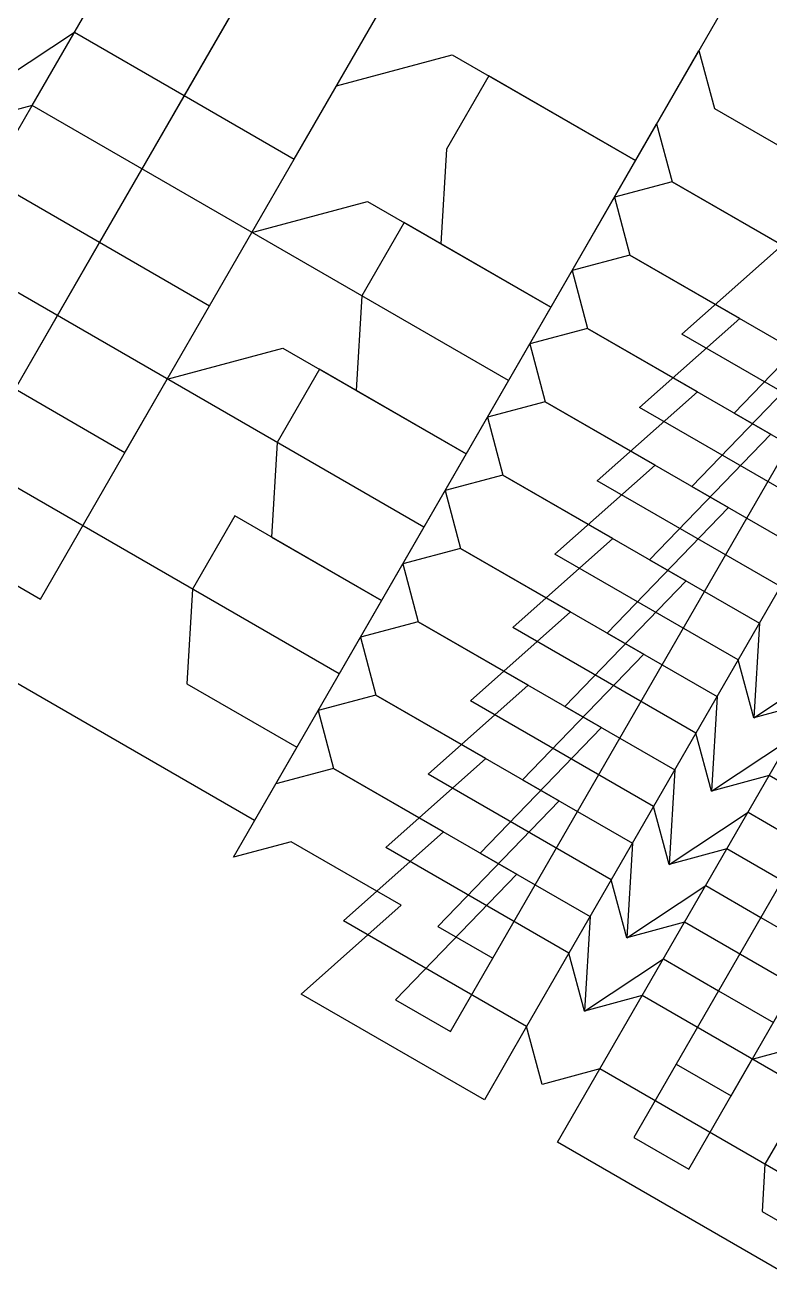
# Model space of a CAD drawing. Extents: x -31.2 to 31.2, y -29.9 to 29.9.
# Drawn here: x 14.46 to 18.86, y -22.81 to -15.4 of the extents above; entities that cross this region are included whole.
import ezdxf

# ---------------------------------------------------------------- set-up
doc = ezdxf.new("R2010")
doc.units = 0

msp = doc.modelspace()

# ---------------------------------------------------------------- linework, layer by layer
for points in [[(16.403, -14.0891, 0), (15.403, -15.8212, 0), (16.0526, -16.1962, 0), (16.8026, -14.8971, 0)], [(13.8875, -14.9462, 0), (13.8205, -16.0622, 0), (14.7535, -15.4462, 0), (15.403, -15.8212, 0), (14.403, -17.5532, 0), (15.0526, -17.9282, 0), (15.8026, -16.6292, 0), (16.4856, -16.4462, 0), (17.5681, -17.0712, 0), (17.0681, -17.9372, 0), (16.2021, -17.4372, 0), (15.9521, -17.8702, 0), (15.9186, -18.4282, 0), (16.5681, -18.8032, 0), (16.3181, -19.2362, 0), (13.5035, -17.6112, 0), (14.0035, -16.7452, 0), (13.3205, -16.9282, 0), (13.1375, -16.2452, 0), (12.6375, -17.1112, 0), (10.4724, -15.8612, 0), (11.6554, -14.8122, 0)], [(15.903, -14.9551, 0), (14.903, -16.6872, 0), (15.5526, -17.0622, 0), (16.3026, -15.7631, 0), (16.9856, -15.5801, 0), (18.0681, -16.2051, 0), (17.5681, -17.0712, 0), (16.7021, -16.5712, 0), (16.4521, -17.0042, 0), (16.4186, -17.5622, 0), (17.0681, -17.9372, 0), (16.8181, -18.3702, 0), (14.0035, -16.7452, 0), (14.5035, -15.8792, 0), (13.8205, -16.0622, 0), (13.6375, -15.3792, 0), (13.1375, -16.2452, 0), (10.9724, -14.9952, 0)], [(18.5681, -15.3391, 0), (18.0681, -16.2051, 0), (17.2021, -15.7051, 0), (16.9521, -16.1381, 0), (16.9186, -16.6962, 0), (17.5681, -17.0712, 0), (17.3181, -17.5042, 0), (14.5035, -15.8792, 0), (15.0035, -15.0131, 0)], [(19.4252, -17.8546, 0), (18.3426, -17.2296, 0), (18.9341, -16.7051, 0), (18.2846, -16.3301, 0), (17.9431, -16.4216, 0), (18.4431, -15.5556, 0), (18.4431, -15.5556, 0), (18.5346, -15.8971, 0), (19.6171, -16.5221, 0)], [(19.1752, -18.2877, 0), (18.0926, -17.6627, 0), (18.6841, -17.1381, 0), (18.0346, -16.7631, 0), (17.6931, -16.8546, 0), (18.1931, -15.9886, 0), (18.1931, -15.9886, 0), (18.2846, -16.3301, 0), (19.3671, -16.9551, 0), (18.6506, -17.6962, 0), (18.9754, -17.8837, 0)], [(14.2535, -16.3122, 0), (14.903, -16.6872, 0), (13.903, -18.4192, 0), (14.5526, -18.7942, 0), (15.3026, -17.4952, 0), (15.9856, -17.3122, 0), (17.0681, -17.9372, 0), (16.5681, -18.8032, 0), (15.7021, -18.3032, 0), (15.4521, -18.7362, 0), (15.4186, -19.2942, 0), (16.0681, -19.6692, 0), (15.8181, -20.1022, 0), (13.0035, -18.4772, 0)], [(18.9252, -18.7207, 0), (17.8426, -18.0957, 0), (18.4341, -17.5712, 0), (17.7846, -17.1962, 0), (17.4431, -17.2877, 0), (17.9431, -16.4216, 0), (17.9431, -16.4216, 0), (18.0346, -16.7631, 0), (19.1171, -17.3881, 0), (18.4006, -18.1292, 0), (18.7254, -18.3167, 0), (19.2254, -17.4506, 0)], [(18.9252, -18.7207, 0), (17.8426, -18.0957, 0), (18.4341, -17.5712, 0), (17.7846, -17.1962, 0), (17.4431, -17.2877, 0), (17.9431, -16.4216, 0), (17.9431, -16.4216, 0), (18.0346, -16.7631, 0), (19.1171, -17.3881, 0), (18.4006, -18.1292, 0), (18.7254, -18.3167, 0), (19.2254, -17.4506, 0)], [(18.9252, -18.7207, 0), (18.6752, -19.1537, 0), (17.5926, -18.5287, 0), (18.1841, -18.0042, 0), (17.5346, -17.6292, 0), (17.1931, -17.7207, 0), (17.6931, -16.8546, 0), (17.6931, -16.8546, 0), (17.7846, -17.1962, 0), (18.8671, -17.8212, 0), (18.1506, -18.5622, 0), (18.4754, -18.7497, 0), (18.9754, -17.8837, 0)], [(18.9252, -18.7207, 0), (18.6752, -19.1537, 0), (17.5926, -18.5287, 0), (18.1841, -18.0042, 0), (17.5346, -17.6292, 0), (17.1931, -17.7207, 0), (17.6931, -16.8546, 0), (17.6931, -16.8546, 0), (17.7846, -17.1962, 0), (18.8671, -17.8212, 0), (18.1506, -18.5622, 0), (18.4754, -18.7497, 0), (18.9754, -17.8837, 0)], [(20.2655, -20.6492, 0), (18.8582, -19.8367, 0), (19.1082, -19.4037, 0), (18.7667, -19.4952, 0), (18.6752, -19.1537, 0), (18.4252, -19.5867, 0), (17.3426, -18.9617, 0), (17.9341, -18.4372, 0), (17.2846, -18.0622, 0), (16.9431, -18.1537, 0), (17.4431, -17.2877, 0), (17.4431, -17.2877, 0), (17.5346, -17.6292, 0), (18.6171, -18.2542, 0), (17.9006, -18.9952, 0), (18.2254, -19.1827, 0), (18.7254, -18.3167, 0), (19.0502, -18.5042, 0)], [(20.2655, -20.6492, 0), (18.8582, -19.8367, 0), (19.1082, -19.4037, 0), (18.7667, -19.4952, 0), (18.6752, -19.1537, 0), (18.4252, -19.5867, 0), (17.3426, -18.9617, 0), (17.9341, -18.4372, 0), (17.2846, -18.0622, 0), (16.9431, -18.1537, 0), (17.4431, -17.2877, 0), (17.4431, -17.2877, 0), (17.5346, -17.6292, 0), (18.6171, -18.2542, 0), (17.9006, -18.9952, 0), (18.2254, -19.1827, 0), (18.7254, -18.3167, 0), (19.0502, -18.5042, 0)], [(20.0155, -21.0822, 0), (18.6082, -20.2697, 0), (18.8582, -19.8367, 0), (18.5167, -19.9282, 0), (18.4252, -19.5867, 0), (18.1752, -20.0197, 0), (17.0926, -19.3947, 0), (17.6841, -18.8702, 0), (17.0346, -18.4952, 0), (16.6931, -18.5867, 0), (17.1931, -17.7207, 0), (17.1931, -17.7207, 0), (17.2846, -18.0622, 0), (18.3671, -18.6872, 0), (17.6506, -19.4282, 0), (17.9754, -19.6157, 0), (18.4754, -18.7497, 0), (18.8002, -18.9372, 0), (18.7667, -19.4952, 0), (19.2332, -19.1872, 0)], [(20.0155, -21.0822, 0), (18.6082, -20.2697, 0), (18.8582, -19.8367, 0), (18.5167, -19.9282, 0), (18.4252, -19.5867, 0), (18.1752, -20.0197, 0), (17.0926, -19.3947, 0), (17.6841, -18.8702, 0), (17.0346, -18.4952, 0), (16.6931, -18.5867, 0), (17.1931, -17.7207, 0), (17.1931, -17.7207, 0), (17.2846, -18.0622, 0), (18.3671, -18.6872, 0), (17.6506, -19.4282, 0), (17.9754, -19.6157, 0), (18.4754, -18.7497, 0), (18.8002, -18.9372, 0), (18.7667, -19.4952, 0), (19.2332, -19.1872, 0)], [(19.7655, -21.5152, 0), (18.3582, -20.7027, 0), (18.6082, -20.2697, 0), (18.2667, -20.3612, 0), (18.1752, -20.0197, 0), (17.9252, -20.4527, 0), (16.8426, -19.8277, 0), (17.4341, -19.3032, 0), (16.7846, -18.9282, 0), (16.4431, -19.0197, 0), (16.9431, -18.1537, 0), (16.9431, -18.1537, 0), (17.0346, -18.4952, 0), (18.1171, -19.1202, 0), (17.4006, -19.8612, 0), (17.7254, -20.0487, 0), (18.2254, -19.1827, 0), (18.5502, -19.3702, 0), (18.5167, -19.9282, 0), (18.9832, -19.6202, 0)], [(19.7655, -21.5152, 0), (18.3582, -20.7027, 0), (18.6082, -20.2697, 0), (18.2667, -20.3612, 0), (18.1752, -20.0197, 0), (17.9252, -20.4527, 0), (16.8426, -19.8277, 0), (17.4341, -19.3032, 0), (16.7846, -18.9282, 0), (16.4431, -19.0197, 0), (16.9431, -18.1537, 0), (16.9431, -18.1537, 0), (17.0346, -18.4952, 0), (18.1171, -19.1202, 0), (17.4006, -19.8612, 0), (17.7254, -20.0487, 0), (18.2254, -19.1827, 0), (18.5502, -19.3702, 0), (18.5167, -19.9282, 0), (18.9832, -19.6202, 0)], [(19.5155, -21.9482, 0), (18.1082, -21.1357, 0), (18.3582, -20.7027, 0), (18.0167, -20.7942, 0), (17.9252, -20.4527, 0), (17.6752, -20.8857, 0), (16.5926, -20.2607, 0), (17.1841, -19.7362, 0), (16.5346, -19.3612, 0), (16.1931, -19.4527, 0), (16.6931, -18.5867, 0), (16.6931, -18.5867, 0), (16.7846, -18.9282, 0), (17.8671, -19.5532, 0), (17.1506, -20.2942, 0), (17.4754, -20.4817, 0), (17.9754, -19.6157, 0), (18.3002, -19.8032, 0), (18.2667, -20.3612, 0), (18.7332, -20.0532, 0), (19.0579, -20.2407, 0), (18.5579, -21.1067, 0), (18.8827, -21.2942, 0)], [(19.5155, -21.9482, 0), (18.1082, -21.1357, 0), (18.3582, -20.7027, 0), (18.0167, -20.7942, 0), (17.9252, -20.4527, 0), (17.6752, -20.8857, 0), (16.5926, -20.2607, 0), (17.1841, -19.7362, 0), (16.5346, -19.3612, 0), (16.1931, -19.4527, 0), (16.6931, -18.5867, 0), (16.6931, -18.5867, 0), (16.7846, -18.9282, 0), (17.8671, -19.5532, 0), (17.1506, -20.2942, 0), (17.4754, -20.4817, 0), (17.9754, -19.6157, 0), (18.3002, -19.8032, 0), (18.2667, -20.3612, 0), (18.7332, -20.0532, 0), (19.0579, -20.2407, 0), (18.5579, -21.1067, 0), (18.8827, -21.2942, 0)], [(19.2655, -22.3812, 0), (17.8582, -21.5687, 0), (18.1082, -21.1357, 0), (17.7667, -21.2272, 0), (17.6752, -20.8857, 0), (17.4252, -21.3187, 0), (16.3426, -20.6937, 0), (16.9341, -20.1692, 0), (16.2846, -19.7942, 0), (15.9431, -19.8857, 0), (16.4431, -19.0197, 0), (16.4431, -19.0197, 0), (16.5346, -19.3612, 0), (17.6171, -19.9862, 0), (16.9006, -20.7272, 0), (17.2254, -20.9147, 0), (17.7254, -20.0487, 0), (18.0502, -20.2362, 0), (18.0167, -20.7942, 0), (18.4832, -20.4862, 0), (18.8079, -20.6737, 0), (18.3079, -21.5397, 0), (18.6327, -21.7272, 0), (19.0077, -21.0777, 0)], [(19.0155, -22.8143, 0), (17.6082, -22.0018, 0), (17.8582, -21.5687, 0), (17.5167, -21.6603, 0), (17.4252, -21.3187, 0), (17.1752, -21.7518, 0), (16.0926, -21.1268, 0), (16.6841, -20.6022, 0), (16.0346, -20.2272, 0), (15.6931, -20.3187, 0), (16.1931, -19.4527, 0), (16.1931, -19.4527, 0), (16.2846, -19.7942, 0), (17.3671, -20.4192, 0), (16.6506, -21.1603, 0), (16.9754, -21.3478, 0), (17.4754, -20.4817, 0), (17.8002, -20.6692, 0), (17.7667, -21.2272, 0), (18.2332, -20.9192, 0), (18.5579, -21.1067, 0), (18.0579, -21.9728, 0), (18.3827, -22.1603, 0), (18.7577, -21.5107, 0), (19.0992, -21.4192, 0)], [(19.3079, -19.8077, 0), (18.8079, -20.6737, 0), (19.1327, -20.8612, 0)], [(19.3079, -19.8077, 0), (18.8079, -20.6737, 0), (19.1327, -20.8612, 0)], [(18.9574, -21.9147, 0), (18.8324, -22.1312, 0), (18.8157, -22.4103, 0), (19.1405, -22.5978, 0)]]:
    msp.add_polyline3d(points)

doc.saveas('drawing.dxf')
